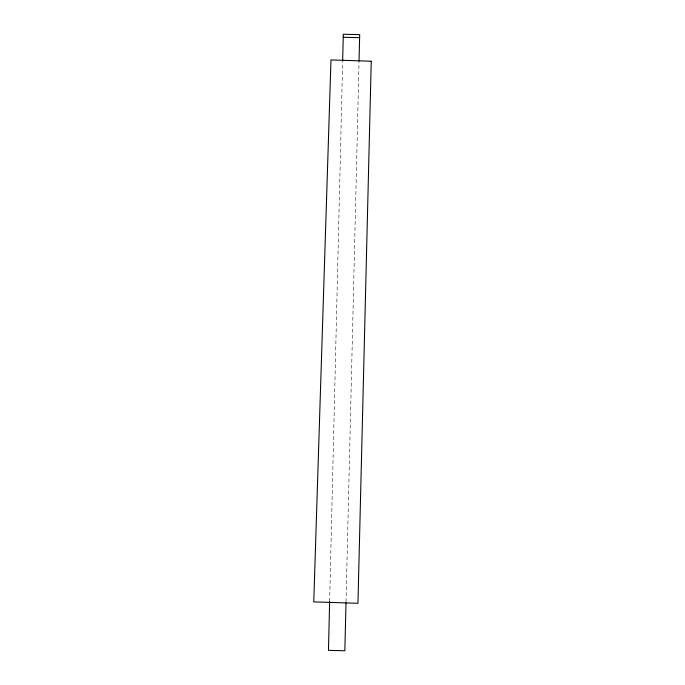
<?xml version="1.0" encoding="UTF-8"?>
<svg xmlns="http://www.w3.org/2000/svg" width="685" height="685" viewBox="0 0 685 685"><rect width="100%" height="100%" fill="white"/><g stroke="black" fill="none" stroke-linecap="round" stroke-linejoin="round"><path stroke-width="0.51" stroke-dasharray="3.42 2.57" d="M329.639 601.49L342.654 61.385M346.019 601.884L359.017 62.266"/><path stroke-width="1.03" d="M329.639 601.49L328.466 650.356L344.846 650.75L346.002 602.911M342.663 60.802L343.305 34.25L359.685 34.644L359.043 61.205M343.228 37.264L359.608 37.658M371.244 61.222L357.955 603.288L313.756 601.884L330.975 59.946L371.244 61.222"/></g></svg>
